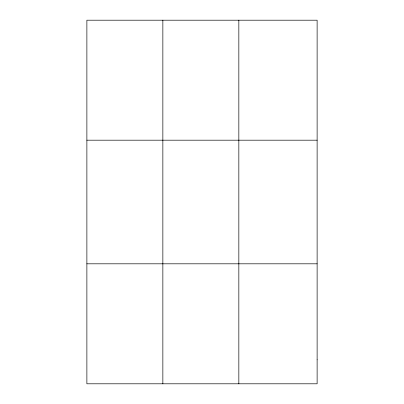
<?xml version="1.0" encoding="UTF-8"?>
<svg xmlns="http://www.w3.org/2000/svg" width="404" height="404" viewBox="0 0 404 404"><rect width="100%" height="100%" fill="white"/><g stroke="black" fill="none" stroke-linecap="round" stroke-linejoin="round"><path stroke-width="0.61" d="M162.857 383.8L162.857 20.2M238.84 383.8L238.84 20.2M86.88 140.188L317.12 140.188M86.88 263.812L317.12 263.812M317.12 359.802L317.12 383.8L86.88 383.8L86.88 20.2L317.12 20.2L317.12 359.802"/></g></svg>
